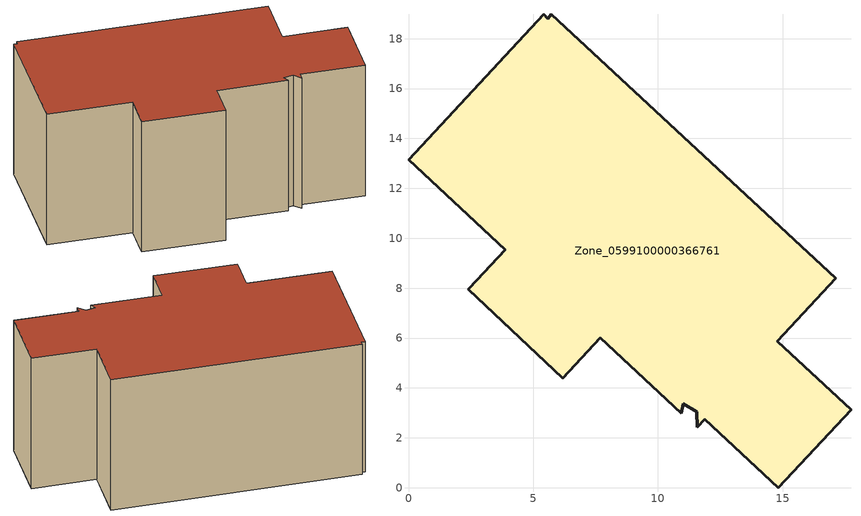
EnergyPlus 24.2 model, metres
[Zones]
Zone_0599100000366761
 floor ground (C_G): 6.19,4.39 2.39,7.95 2.44,8 3.88,9.54 0,13.16 5.41,18.97 5.59,18.81 5.73,18.98 17.13,8.39 14.78,5.87 17.74,3.12 14.81,0 11.87,2.74 11.58,2.43 11.56,3.04 11.01,3.36 10.93,2.99 7.68,6 z0
 wall outside (C_F): 0,13.16 3.88,9.54 2.44,8 2.39,7.95 6.19,4.39 7.68,6 10.93,2.99 11.01,3.36 11.56,3.04 11.58,2.43 11.87,2.74 14.81,0 17.74,3.12 14.78,5.87 17.13,8.39 5.73,18.98 5.59,18.81 5.41,18.97 0,13.16 z0:9.33
 roof outside (C_R): 7.68,6 10.93,2.99 11.01,3.36 11.56,3.04 11.58,2.43 11.87,2.74 14.81,0 17.74,3.12 14.78,5.87 17.13,8.39 5.73,18.98 5.59,18.81 5.41,18.97 0,13.16 3.88,9.54 2.44,8 2.39,7.95 6.19,4.39 z9.33
[BUILDING]
Pand.0599100000366761: North Axis=0; Terrain=City; Loads Convergence Tolerance Value=0.04; Temperature Convergence Tolerance Value=0.4; Solar Distribution=FullExterior; Maximum Number of Warmup Days=25; Minimum Number of Warmup Days=1
[Site:Location]
Rotterdam.The.Hague.AP_ZH_NLD Design_Conditions: Latitude=51.96; Longitude=4.45; Time Zone=1; Elevation=-4.5
[SITE:GROUNDTEMPERATURE:BUILDINGSURFACE]
18, 18, 18, 18, 18, 18, 18, 18, 18, 18, 18, 18
[MATERIAL] Thermal Absorptance=0.9; Solar Absorptance=0.7; Visible Absorptance=0.7
Name | Roughness | Thickness | Conductivity | Density | Specific Heat
G.D.1992-2005 | MediumSmooth | 0.15 | 0.06 | 540 | 1210
F.D.1992-2005 | Rough | 0.3 | 0.12 | 1920 | 840
R.D.1992-2005 | MediumRough | 0.2 | 0.08 | 1500 | 1000
[CONSTRUCTION]
C_G: G.D.1992-2005
C_F: F.D.1992-2005
C_R: R.D.1992-2005
[ZONE]
Zone_0599100000366761: Type=1; Multiplier=1; Ceiling Height=Autocalculate; Volume=Autocalculate; Floor Area=autocalculate; Part of Total Floor Area=Yes
[ZONEINFILTRATION:DESIGNFLOWRATE]
Infil_Zone_0599100000366761: Zone or ZoneList or Space or SpaceList=Zone_0599100000366761; Schedule=AlwaysOn; Design Flow Rate Calculation Method=Flow/Area; Flow Rate per Floor Area=0.0021; Constant Term Coefficient=1; Temperature Term Coefficient=0; Velocity Term Coefficient=0; Velocity Squared Term Coefficient=0
[HVACTEMPLATE:ZONE:IDEALLOADSAIRSYSTEM]
Zone_0599100000366761: Maximum Heating Supply Air Temperature=50; Minimum Cooling Supply Air Temperature=13; Maximum Heating Supply Air Humidity Ratio=0.0156; Minimum Cooling Supply Air Humidity Ratio=0.0077; Heating Limit=NoLimit; Cooling Limit=NoLimit; Dehumidification Control Type=ConstantSensibleHeatRatio; Cooling Sensible Heat Ratio=0.7; Dehumidification Setpoint=60; Humidification Control Type=None; Humidification Setpoint=30; Outdoor Air Method=None; Outdoor Air Flow Rate per Person=0.00944; Outdoor Air Flow Rate per Zone Floor Area=0; Outdoor Air Flow Rate per Zone=0; Demand Controlled Ventilation Type=None; Outdoor Air Economizer Type=NoEconomizer; Heat Recovery Type=None; Sensible Heat Recovery Effectiveness=0.7; Latent Heat Recovery Effectiveness=0.65
[ZONECONTROL:THERMOSTAT]
ThermostatControl_Zone_0599100000366761: Zone or ZoneList=Zone_0599100000366761; Control Type Schedule=DualSetpointControlType; Control 1=Thermostat_Zone_0599100000366761; Temperature Difference Between Cutout And Setpoint=0
[THERMOSTATSETPOINT:DUALSETPOINT]
Thermostat_Zone_0599100000366761: Heating Setpoint Temperature Schedule=HeatingSetpoint_Zone_0599100000366761; Cooling Setpoint Temperature Schedule=CoolingSetpoint_Zone_0599100000366761
[SCHEDULE:COMPACT]
HeatingSetpoint_Zone_0599100000366761: Through: 12/31, For: AllDays, Until: 24:00, 21
CoolingSetpoint_Zone_0599100000366761: Through: 12/31, For: AllDays, Until: 24:00, 24
DualSetpointControlType: Through: 12/31, For: AllDays, Until: 24:00, 4
AlwaysOn: Through: 12/31, For: AllDays, Until: 24:00, 1
